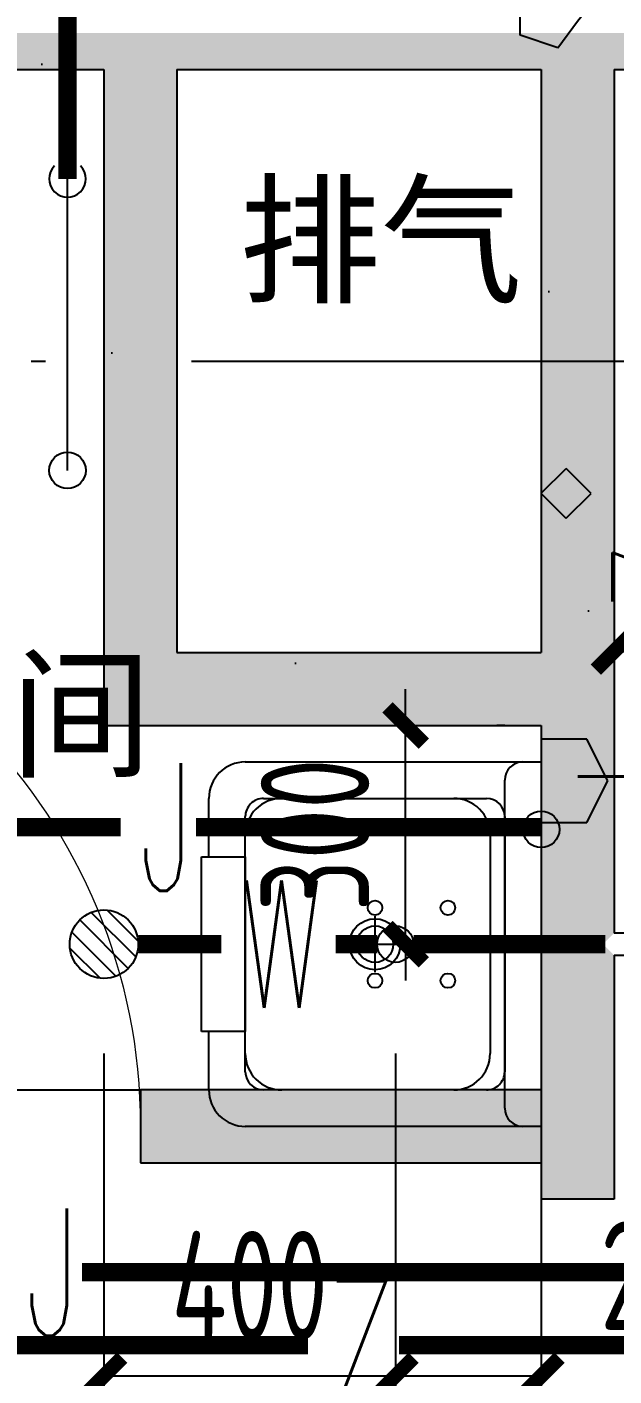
# Model space of a CAD drawing. Extents: x 175123 to 260190, y 15257 to 44959.
# Drawn here: x 184554 to 185360, y 36729 to 38580 of the extents above; entities that cross this region are included whole.
import ezdxf
from ezdxf.enums import TextEntityAlignment as Align
from ezdxf.xclip import XClip

# ---------------------------------------------------------------- set-up
doc = ezdxf.new("R2010")
doc.units = 0
doc.header["$LTSCALE"] = 1000
doc.header["$MEASUREMENT"] = 0
doc.header["$XCLIPFRAME"] = 2
doc.linetypes.add('X-104 13#平面$0$DOTE', pattern=[2.4200000000000004, 2, -0.2, 0.02, -0.2])
for name, color, linetype in [('02-TEXT_标注', 130, 'Continuous'), ('AXIS_TEXT', 7, 'Continuous'), ('DIM_喷淋', 3, 'Continuous'), ('DIM_污水', 3, 'Continuous'), ('EQUIP_地漏', 7, 'Continuous'), ('EQUIP_污水', 7, 'Continuous'), ('PIPE-中水', 122, 'Continuous'), ('PIPE-污水', 2, 'Continuous'), ('PIPE-给水', 3, 'Continuous'), ('PUB_WALL', 9, 'Continuous'), ('TEXT_中水', 7, 'Continuous'), ('TEXT_污水', 7, 'Continuous'), ('TEXT_给水', 7, 'Continuous'), ('TWT_DIM', 3, 'Continuous'), ('VPIPE-喷淋', 6, 'Continuous'), ('VPIPE-污水', 2, 'TG_W'), ('VPIPE-给水', 3, 'TG_J'), ('X-104 13#平面$0$A-C_门', 150, 'Continuous'), ('X-104 13#平面$0$A-I_卫-隔断', 214, 'Continuous'), ('X-104 13#平面$0$A_AXIS-轴线', 36, 'X-104 13#平面$0$DOTE'), ('X-104 13#平面$1$05-填充_天正', 26, 'Continuous'), ('X-104 13#平面$1$A_STR-砌块墙', 121, 'Continuous')]:
    doc.layers.add(name, color=color, linetype=linetype)
doc.styles.add('_TCH_DIM_T3', font='ROS1', dxfattribs={"width": 0.8, "bigfont": 'JD'})
doc.styles.add('_TWT_PIPETEXT', font='SIMPLEX', dxfattribs={"width": 0.8, "height": 3.5, "bigfont": 'HZTXT'})
doc.styles.add('COMPLEX', font='COMPLEX')
doc.styles.get("Standard").update_dxf_attribs({"font": 'STXIHEI.TTF'})
doc.styles.add('TG_LINETYPE', font='SIMPLEX', dxfattribs={"width": 0.8, "height": 3, "bigfont": 'HZTXT'})
doc.styles.add('图签信息$0$华文细黑', font='STXIHEI.TTF', dxfattribs={"height": 10})
doc.linetypes.add('TG_J', pattern='A,2,-0.3,["J",TG_LINETYPE,S=0.1,R=0,X=-0.23,Y=-0.15],0', length=2.3)
doc.linetypes.add('TG_W', pattern='A,2,-0.3,["W",TG_LINETYPE,S=0.1,R=0,X=-0.28,Y=-0.15],0', length=2.3)
doc.dimstyles.new('_TWT_ARCH&&50', dxfattribs={"dimtxt": 148.75, "dimasz": 50, "dimexe": 125, "dimexo": 150, "dimgap": 50, "dimtad": 1, "dimdec": 0, "dimzin": 0, "dimdsep": 46, "dimtxsty": '_TCH_DIM_T3', "dimblk": 'ARCHTICK', "dimcen": 0.09, "dimclrt": 7, "dimazin": 2, "dimtfac": 1, "dimtdec": 0, "dimtix": 1, "dimtmove": 2, "dimatfit": 3, "dimfxl": 0, "dimtolj": 1, "dimtzin": 0, "dimarcsym": 0})
pattern_1 = [(0, (354, -366), (600, 1200), [0, -1200]), (0, (-348, -528), (600, 1200), [0, -1200]), (0, (42, -540), (600, 1200), [0, -1200]), (0, (468, -186), (600, 1200), [0, -1200]), (0, (-30, -600), (600, 1200), [0, -1200]), (0, (588, 570), (600, 1200), [0, -1200]), (0, (222, 474), (600, 1200), [0, -1200]), (0, (413.9999999999999, 324), (600, 1200), [0, -1200]), (0, (-564, 300), (600, 1200), [0, -1200]), (0, (24, 246), (600, 1200), [0, -1200]), (0, (-204, -60), (600, 1200), [0, -1200]), (0, (-192, -509.9999999999999), (600, 1200), [0, -1200]), (0, (258, -558), (600, 1200), [0, -1200]), (0, (588, -30), (600, 1200), [0, -1200]), (0, (-534, -216), (600, 1200), [0, -1200]), (0, (-432, -12), (600, 1200), [0, -1200]), (0, (36, -96), (600, 1200), [0, -1200]), (0, (-132, -270), (600, 1200), [0, -1200]), (0, (-228, 126), (600, 1200), [0, -1200]), (0, (-78, 576), (600, 1200), [0, -1200]), (0, (-486.0000000000001, -468), (600, 1200), [0, -1200]), (0, (174, 330), (600, 1200), [0, -1200]), (0, (-384, 348), (600, 1200), [0, -1200]), (0, (-480, 504), (600, 1200), [0, -1200]), (130.601294, (514.285716, 194.285712), (-2999.999966861969, 3600.000015739533), [52.683108, -22074.222]), (18.4349488, (428.571432, 217.142856), (2999.999988936139, 1199.999991146445), [54.21048, -7535.2558]), (90, (428.571432, 165.714288), (600.0000000000001, 1200), [51.428568, -2348.5713]), (161.565051, (480, 148.571424), (-3000.000015105215, 1199.999910544823), [54.21048, -7535.2558]), (53.1301023, (480, 148.571424), (600.0000011342403, 1199.99999943288), [57.14286, -5942.856999999999]), (135, (525.714288, -462.85704), (-600.0000725322863, 1199.999918790402), [48.48732, -3345.6252]), (45, (457.142856, -462.85704), (599.9999961647541, 1199.999995157935), [48.48732, -3345.6252]), (135, (491.428572, -497.1428400000001), (-600.0000725322863, 1199.999918790402), [48.48732, -3345.6252]), (45, (491.428572, -497.1428400000001), (599.9999961647541, 1199.999995157935), [48.48732, -3345.6252]), (116.565051, (-51.42852, 342.857148), (-0.0001043859734650709, 2399.999934707041), [63.887652, -1277.753]), (180, (-79.99991999999999, 399.999996), (-599.9999999999998, 1200), [68.571432, -1131.4285]), (63.43494880000001, (-177.1428, 342.857148), (5.432290706153253e-06, 2399.999988372672), [63.887652, -1277.753]), (116.565051, (-148.5714, 285.714288), (-0.0001043859734650709, 2399.999934707041), [63.887652, -1277.753]), (0, (-148.5714, 285.714288), (600, 1200), [68.571432, -1131.4285]), (63.43494880000001, (-79.99991999999999, 285.714288), (5.432290706153253e-06, 2399.999988372672), [63.887652, -1277.753]), (107.102728, (399.999996, -62.85708000000001), (-1799.999931184909, 6000.000009680287), [77.72269200000001, -32565.805]), (143.972626, (377.142852, 11.428572), (-11399.99985547618, 8399.999990492668), [77.72269200000001, -16244.04]), (180, (314.285712, 57.14286), (-599.9999999999998, 1200), [74.285712, -1125.7142]), (36.02737329999999, (177.14286, 11.428572), (11399.99991575318, 8399.99990944439), [77.72269200000001, -16244.04]), (71.5650511, (154.285716, -57.14279999999999), (1800.000009240657, 5999.99998966958), [72.280632, -7517.185600000001]), (107.102728, (177.14286, -131.42856), (-1799.999931184909, 6000.000009680287), [77.72269200000001, -32565.805]), (143.972626, (240, -177.1428), (-11399.99985547618, 8399.999990492668), [77.72269200000001, -16244.04]), (0, (240, -177.1428), (600, 1200), [74.285712, -1125.7142]), (36.02737329999999, (314.285712, -177.1428), (11399.99991575318, 8399.99990944439), [77.72269200000001, -16244.04]), (71.5650511, (377.142852, -131.42856), (1800.000009240657, 5999.99998966958), [72.280632, -7517.185600000001]), (150.255118, (411.428568, 497.142852), (-1800.000004260273, 1199.999985130039), [46.07004, -9628.639200000001]), (90, (371.428572, 474.28572), (600.0000000000001, 1200), [45.714288, -2354.2855]), (29.7448813, (371.428572, 474.28572), (1800.000001060037, 1199.999994395642), [46.07004, -9628.639200000001]), (116.565051, (131.428572, -354.28572), (-0.0001043859734650709, 2399.999934707041), [63.887652, -1277.753]), (168.690067, (102.857148, -297.1428), (-5400.000004006199, 1199.999969888218), [58.274508, -12179.371]), (41.18592510000001, (0, -325.7142), (14999.99990911732, 13199.99988457684), [60.743688, -25451.604]), (90, (0, -382.85712), (600.0000000000001, 1200), [57.14286, -2342.857]), (138.814074, (45.714288, -422.85708), (-14999.99973338043, 13200.0000840726), [60.743688, -25451.604]), (16.6992442, (45.714288, -422.85708), (19799.99985103278, 5999.99993715613), [59.6589, -24997.075]), (60.9453959, (102.857148, -405.71424), (599.9999984077513, 1199.99998938541), [58.83217200000001, -24650.679]), (109.983106, (-371.42856, 148.571424), (-3000.000011299861, 8399.999977770043), [66.88400399999998, -28024.39499999999]), (155.556045, (-394.28568, 211.428576), (-7800.000029732115, 3599.999925205931), [69.045972, -28930.263]), (24.4439547, (-519.99996, 211.428576), (7800.000003890955, 3599.999982684802), [69.045972, -28930.263]), (70.01689340000001, (-542.85708, 148.571424), (3000.000009044286, 8399.999979161448), [66.88400399999999, -28024.395]), (109.983106, (-519.99996, 85.71428399999999), (-3000.000011299861, 8399.999977770043), [66.88400399999998, -28024.39499999999]), (160.016893, (-457.14276, 62.85714), (-3000.000001763259, 1199.999945333349), [66.88400399999999, -13978.755]), (19.9831065, (-457.14276, 62.85714), (2999.999983528817, 1199.999998096056), [66.88400399999999, -13978.755]), (70.01689340000001, (-394.28568, 85.71428399999999), (3000.000009044286, 8399.999979161448), [66.88400399999999, -28024.395]), (122.005383, (74.285712, 39.999996), (-600.0000805229399, 1199.999938741572), [53.908464, -11266.868]), (18.4349488, (-5.71428, 68.571432), (2999.999988936139, 1199.999991146445), [54.21048, -7535.2558]), (90, (-5.71428, 17.142852), (600.0000000000001, 1200), [51.428568, -2348.5713]), (161.565051, (45.714288, 0), (-3000.000015105215, 1199.999910544823), [54.21048, -7535.2558]), (54.46232220000002, (45.714288, 0), (4199.999993914518, 5999.999991012131), [49.15614, -20596.423]), (116.565051, (-274.28568, -251.42856), (-0.0001043859734650709, 2399.999934707041), [63.887652, -1277.753]), (180, (-302.85708, -194.28564), (-599.9999999999998, 1200), [62.85714, -1137.1428]), (59.0362434, (-399.99996, -251.42856), (600.000001953063, 1199.999994175555), [66.63945599999998, -13927.644]), (120.963756, (-365.71428, -308.57136), (-600.0000819959288, 1199.999944893199), [66.639456, -13927.644]), (0, (-365.71428, -308.57136), (600, 1200), [62.85714, -1137.1428]), (63.43494880000001, (-302.85708, -308.57136), (5.432290706153253e-06, 2399.999988372672), [63.887652, -1277.753])]

# ---------------------------------------------------------------- blocks, each defined once
blk = doc.blocks.new('X-104 13#平面')
at = {"layer": 'PUB_WALL'}
for points in [[(48800.00000000652, 14799.99999999969), (49600.00000000644, 14799.99999999976), (49650.00000000657, 14849.99999999976), (48800.00000000652, 14849.99999999969)], [(49600.00000000644, 14799.99999999976), (49600.00000000644, 13899.99999999982), (49650.00000000656, 13949.99999999981), (49650.00000000657, 14849.99999999976)], [(49700.00000000657, 14799.99999999962), (49700.00000000656, 13999.99999999963), (49650.00000000656, 13949.99999999981), (49650.00000000657, 14849.99999999962)], [(49700.00000000657, 14799.99999999962), (50200.00000000661, 14799.99999999962), (50250.00000000661, 14849.99999999962), (49650.00000000657, 14849.99999999962)], [(50200.00000000661, 14799.99999999962), (50200.0000000066, 13999.99999999963), (50250.0000000066, 13949.99999999982), (50250.00000000661, 14849.99999999962)], [(50300.00000000648, 14799.99999999969), (50300.00000000654, 13899.99999999971), (50250.00000000654, 13899.99999999971), (50250.00000000661, 14849.99999999969)], [(50300.00000000648, 14799.99999999969), (53300.00000000651, 14799.99999999969), (53350.00000000651, 14849.99999999969), (50250.00000000661, 14849.99999999969)], [(49700.00000000656, 13999.99999999963), (50200.0000000066, 13999.99999999963), (50250.0000000066, 13949.99999999982), (49650.00000000656, 13949.99999999981)], [(49600.00000000644, 13899.99999999982), (50200.00000000628, 13899.99999999982), (50250.00000000667, 13949.99999999982), (49650.00000000656, 13949.99999999981)], [(50200.00000000628, 13899.99999999982), (50200.00000000654, 13614.99999999962), (50250.00000000654, 13614.99999999962), (50250.00000000667, 13949.99999999982)], [(50300.00000000654, 13899.99999999971), (50300.00000000666, 13614.99999999973), (50250.00000000667, 13564.9999999996), (50250.00000000654, 13899.99999999971)], [(50300.00000000644, 13584.9999999996), (50300.00000000654, 13299.9999999996), (50250.00000000654, 13299.9999999996), (50250.00000000645, 13634.99999999973)], [(50200.00000000654, 13614.99999999962), (50200.00000000682, 13399.99999999956), (50250.00000000645, 13349.99999999962), (50250.00000000654, 13614.99999999962)], [(50200.00000000682, 13399.99999999956), (49650.00000000656, 13399.99999999954), (49700.00000000683, 13349.99999999955), (50250.00000000645, 13349.99999999962)], [(49650.00000000656, 13399.99999999954), (49650.00000000656, 13299.99999999961), (49700.00000000682, 13349.99999999958), (49700.00000000683, 13349.99999999955)], [(49650.00000000656, 13299.99999999961), (50200.0000000069, 13299.99999999962), (50250.00000000701, 13349.99999999962), (49700.00000000682, 13349.99999999958)], [(50200.0000000069, 13299.99999999962), (50200.00000000654, 13249.9999999997), (50250.00000000654, 13249.9999999997), (50250.00000000701, 13349.99999999962)], [(50300.00000000654, 13249.9999999997), (50200.00000000654, 13249.9999999997), (50200.00000000654, 13299.9999999997), (50300.00000000654, 13299.9999999997)], [(50300.00000000654, 13299.9999999996), (50300.00000000654, 13249.9999999997), (50250.00000000654, 13249.9999999997), (50250.00000000654, 13299.9999999996)]]:
    blk.add_hatch(color=0, dxfattribs=at).paths.add_polyline_path(points)
at = {"layer": 'X-104 13#平面$1$05-填充_天正'}
h = blk.add_hatch(dxfattribs=at)
h.set_pattern_fill('加气混凝土', color=0, scale=100, style=0)
h.set_pattern_definition(pattern_1)
h.paths.add_polyline_path([(48800.00000000652, 14999.99999999969), (48800.00000000652, 14799.99999999969), (49600.00000000644, 14799.99999999976), (49650.00000000657, 14849.99999999976), (49650.00000000654, 14999.99999999969)])
h = blk.add_hatch(dxfattribs=at)
h.set_pattern_fill('加气混凝土', color=0, scale=100, style=0)
h.set_pattern_definition(pattern_1)
h.paths.add_polyline_path([(49650.00000000654, 14999.99999999969), (49650.00000000657, 14849.99999999962), (49700.00000000657, 14799.99999999962), (50200.00000000661, 14799.99999999962), (50250.00000000661, 14849.99999999962), (50250.00000000645, 14949.99999999962), (50200.00000000644, 14999.99999999962)])
h = blk.add_hatch(dxfattribs=at)
h.set_pattern_fill('加气混凝土', color=0, scale=100, style=0)
h.set_pattern_definition(pattern_1)
h.paths.add_polyline_path([(50250.00000000645, 14949.99999999972), (50250.00000000661, 14849.99999999969), (50300.00000000648, 14799.99999999969), (53300.00000000651, 14799.99999999969), (53350.00000000651, 14849.99999999969), (53366.66666667321, 14899.99999999969), (53350.00000000649, 14949.99999999972), (53300.00000000657, 14999.99999999969), (50300.00000000657, 14999.99999999969)])
h = blk.add_hatch(dxfattribs=at)
h.set_pattern_fill('加气混凝土', color=0, scale=100, style=0)
h.set_pattern_definition(pattern_1)
h.paths.add_polyline_path([(49650.00000000657, 14849.99999999962), (49650.00000000657, 14849.99999999976), (49600.00000000644, 14799.99999999976), (49600.00000000644, 13899.99999999982), (49700.00000000656, 13999.99999999963), (49700.00000000657, 14799.99999999962)])
h = blk.add_hatch(dxfattribs=at)
h.set_pattern_fill('加气混凝土', color=0, scale=100, style=0)
h.set_pattern_definition(pattern_1)
h.paths.add_polyline_path([(50250.00000000661, 14849.99999999969), (50250.00000000661, 14849.99999999962), (50200.00000000661, 14799.99999999962), (50200.0000000066, 13999.99999999963), (50250.0000000066, 13949.99999999982), (50233.3333333398, 13933.33333333305), (50250.00000000654, 13899.99999999971), (50300.00000000654, 13899.99999999971), (50300.00000000648, 14799.99999999969)])
h = blk.add_hatch(dxfattribs=at)
h.set_pattern_fill('加气混凝土', color=0, scale=100, style=0)
h.set_pattern_definition(pattern_1)
h.paths.add_polyline_path([(49700.00000000656, 13999.99999999963), (49600.00000000644, 13899.99999999982), (50200.00000000628, 13899.99999999982), (50250.0000000066, 13949.99999999982), (50200.0000000066, 13999.99999999963)])
h = blk.add_hatch(dxfattribs=at)
h.set_pattern_fill('加气混凝土', color=0, scale=100, style=0)
h.set_pattern_definition(pattern_1)
h.paths.add_polyline_path([(50233.3333333398, 13933.33333333305), (50200.00000000628, 13899.99999999982), (50200.00000000654, 13614.99999999962), (50250.00000000654, 13614.99999999962), (50266.66666667321, 13604.99999999965), (50250.00000000667, 13564.9999999996), (50300.00000000666, 13614.99999999973), (50300.00000000654, 13899.99999999971), (50250.00000000654, 13899.99999999971)])
h = blk.add_hatch(dxfattribs=at)
h.set_pattern_fill('加气混凝土', color=0, scale=100, style=0)
h.set_pattern_definition(pattern_1)
h.paths.add_polyline_path([(50266.66666667321, 13604.99999999965), (50250.00000000654, 13614.99999999962), (50200.00000000654, 13614.99999999962), (50200.00000000682, 13399.99999999956), (50250.00000000645, 13349.99999999962), (50233.33333334009, 13333.33333333292), (50250.00000000654, 13299.9999999996), (50300.00000000654, 13299.9999999996), (50300.00000000644, 13584.9999999996), (50250.00000000645, 13634.99999999973)])
h = blk.add_hatch(dxfattribs=at)
h.set_pattern_fill('加气混凝土', color=0, scale=100, style=0)
h.set_pattern_definition(pattern_1)
h.paths.add_polyline_path([(50250.00000000645, 13349.99999999962), (50200.00000000682, 13399.99999999956), (49650.00000000656, 13399.99999999954), (49650.00000000656, 13299.99999999961), (50200.0000000069, 13299.99999999962)])
h = blk.add_hatch(dxfattribs=at)
h.set_pattern_fill('加气混凝土', color=0, scale=100, style=0)
h.set_pattern_definition(pattern_1)
h.paths.add_polyline_path([(50233.33333334009, 13333.33333333292), (50200.0000000069, 13299.99999999962), (50200.00000000654, 13249.9999999997), (50300.00000000654, 13249.9999999997), (50300.00000000654, 13299.9999999996), (50250.00000000654, 13299.9999999996)])
at = {"color": 0}
for p, q in [((49794.00000000629, 13850.00000055264), (50200.0000000063, 13849.99999999978)), ((49794.00000000629, 13850.00000055264), (50200.0000000063, 13849.99999999978)), ((50175.00000000629, 13850.00000003384), (50200.0000000063, 13849.99999999978)), ((50200.0000000063, 13849.99999999978), (50199.99999925034, 13349.99999999979)), ((50200.0000000063, 13849.99999999978), (50199.99999925034, 13349.99999999979)), ((50200.0000000063, 13849.99999999978), (50199.99999925034, 13349.99999999979)), ((50149.99999928439, 13375.00000006789), (50149.99999997225, 13825.00000006787)), ((49743.99999982927, 13720.00000062076), (49743.99999993821, 13800.00000062073)), ((49743.99999982927, 13720.00000062076), (49743.99999993821, 13800.00000062073)), ((49818.99999993821, 13800.00000051862), (50124.99999993822, 13800.00000010191)), ((49843.99999993821, 13800.00000048456), (50079.9999999382, 13800.00000016321)), ((49793.99999935248, 13425.00000055265), (49793.99999990417, 13775.00000055266)), ((50149.99999990418, 13775.00000006785), (50149.99999935248, 13425.00000006788)), ((49793.99999938652, 13450.00000055265), (49793.99999987012, 13750.00000055265)), ((50129.99999987012, 13750.00000009512), (50129.99999938651, 13450.00000009511)), ((49733.99999982927, 13720.00000063437), (49743.99999982927, 13720.00000062076)), ((49733.99999942735, 13480.00000063436), (49733.99999982927, 13720.00000063437)), ((49733.99999982927, 13720.00000063437), (49793.99999982928, 13720.00000055267)), ((49733.99999942735, 13480.00000063436), (49733.99999982927, 13720.00000063437)), ((49793.99999982928, 13720.00000055267), (49793.99999942737, 13480.00000055266)), ((49971.9999995759, 13561.50000031028), (49971.99999968075, 13638.50000031028)), ((49933.49999962831, 13600.0000003627), (50010.49999962831, 13600.00000025786)), ((49743.99999942736, 13480.00000062074), (49733.99999942735, 13480.00000063436)), ((49793.99999942737, 13480.00000055266), (49733.99999942735, 13480.00000063436)), ((49743.99999931842, 13400.00000062075), (49743.99999942736, 13480.00000062074)), ((49743.99999931842, 13400.00000062075), (49743.99999942736, 13480.00000062074)), ((50124.99999931843, 13400.00000010192), (49818.99999931842, 13400.0000005186)), ((50079.99999931843, 13400.0000001632), (49843.99999931844, 13400.00000048456)), ((50199.99999925034, 13349.99999999979), (49793.99999925034, 13350.00000055266)), ((50199.99999925034, 13349.99999999979), (49793.99999925034, 13350.00000055266)), ((50199.99999925034, 13349.99999999979), (50174.99999925034, 13350.00000003384))]:
    blk.add_line(p, q, dxfattribs=at)
for centre, radius in [((49971.9999996964, 13650.00000031029), 10), ((50071.9999996964, 13650.00000017412), 10), ((49971.99999962831, 13600.00000031028), 35), ((49971.99999962831, 13600.00000031028), 25), ((49971.99999956023, 13550.00000031029), 10), ((50071.99999956024, 13550.00000017411), 10)]:
    blk.add_circle(centre, radius, dxfattribs=at)
for centre, radius, start, end in [((49793.99999993821, 13800.00000055263), 50.00000000000728, 89.99999992199311, 179.9999999219702), ((49793.99999993821, 13800.00000055264), 50, 89.99999992198478, 179.9999999219806), ((50174.99999997226, 13825.00000003383), 25.00000000000728, 89.99999992199311, 179.9999999219848), ((49843.99999987012, 13750.00000048456), 50, 89.99999992197642, 179.9999999219764), ((49818.99999990417, 13775.00000051862), 25, 89.99999992197642, 179.9999999219889), ((50079.99999987012, 13750.0000001632), 50.00000000000182, 359.9999999219868, 89.99999992199311), ((50124.99999990417, 13775.0000001019), 25.00000000000909, 359.9999999219639, 89.99999992195976), ((49843.99999938653, 13450.00000048456), 50.00000000000364, 179.9999999219806, 269.9999999219764), ((50079.99999938651, 13450.00000016319), 50, 269.9999999219847, 359.9999999219806), ((49818.99999935248, 13425.0000005186), 25, 179.9999999219598, 269.9999999219598), ((50124.99999935248, 13425.00000010192), 25, 269.9999999219764, 359.9999999219847), ((49793.99999931842, 13400.00000055265), 49.99999999999272, 179.9999999219681, 269.9999999219931), ((49793.99999931842, 13400.00000055266), 50.00000000000364, 179.9999999219806, 269.9999999219847), ((50174.99999928439, 13375.00000003384), 25, 179.9999999219598, 269.9999999219598)]:
    blk.add_arc(centre, radius, start, end, dxfattribs=at)
at = {"color": 0, "lineweight": 13, "extrusion": (0, 0, -1)}
blk.add_ellipse((48870.00000000666, 13349.9999999996), major_axis=(-551.5432893255077, 551.5432893255075), ratio=0.9999999999999988, start_param=0.8110419995375664, end_param=2.356194490192344, dxfattribs=at)
at = {"layer": 'X-104 13#平面$0$A-C_门', "color": 0}
blk.add_line((48850.00000000666, 13399.9999999996), (49650.00000000666, 13399.9999999996), dxfattribs=at)
at = {"layer": 'X-104 13#平面$0$A-I_卫-隔断', "color": 0}
for p, q in [((50450.00000000596, 13614.99999999984), (50300.00000000666, 13614.99999999973)), ((50300.00000000644, 13584.9999999996), (50450.00000000596, 13584.99999999953))]:
    blk.add_line(p, q, dxfattribs=at)
at = {"layer": 'X-104 13#平面$0$A_AXIS-轴线', "color": 0, "linetype": 'X-104 13#平面$0$DOTE'}
blk.add_line((39500, 14400.00000000007), (60408.42140219617, 14400.00000000009), dxfattribs=at)
at = {"layer": 'X-104 13#平面$1$A_STR-砌块墙', "color": 0}
for p, q in [((48800.00000000652, 14799.99999999969), (49600.00000000644, 14799.99999999976)), ((49600.00000000644, 14799.99999999976), (49600.00000000644, 13899.99999999982)), ((49700.00000000657, 14799.99999999962), (49700.00000000656, 13999.99999999963)), ((49700.00000000657, 14799.99999999962), (50200.00000000661, 14799.99999999962)), ((50200.00000000661, 14799.99999999962), (50200.0000000066, 13999.99999999963)), ((50300.00000000648, 14799.99999999969), (50300.00000000654, 13899.99999999971)), ((50300.00000000648, 14799.99999999969), (53300.00000000651, 14799.99999999969)), ((49700.00000000656, 13999.99999999963), (50200.0000000066, 13999.99999999963)), ((49600.00000000644, 13899.99999999982), (50200.00000000628, 13899.99999999982)), ((50200.00000000628, 13899.99999999982), (50200.00000000654, 13614.99999999962)), ((50300.00000000654, 13899.99999999971), (50300.00000000666, 13614.99999999973)), ((50200.00000000654, 13614.99999999962), (50200.00000000682, 13399.99999999956)), ((50300.00000000644, 13584.9999999996), (50300.00000000654, 13299.9999999996)), ((50200.00000000682, 13399.99999999956), (49650.00000000656, 13399.99999999954)), ((49650.00000000656, 13399.99999999954), (49650.00000000656, 13299.99999999961)), ((49650.00000000656, 13299.99999999961), (50200.0000000069, 13299.99999999962)), ((50200.0000000069, 13299.99999999962), (50200.00000000654, 13249.9999999997)), ((50300.00000000654, 13299.9999999996), (50300.00000000654, 13249.9999999997)), ((50300.00000000654, 13249.9999999997), (50200.00000000654, 13249.9999999997))]:
    blk.add_line(p, q, dxfattribs=at)
at = {"color": 0, "style": '图签信息$0$华文细黑'}
for p in [(72170.31718589018, 105564.7669967284), (72170.31718589018, 43164.7669967284), (72170.31718589018, -19235.2330032716)]:
    blk.add_attdef('200X', text='', height=100, dxfattribs=at).set_placement(p, align=Align.BOTTOM_RIGHT)
at = {"layer": 'AXIS_TEXT', "color": 0, "style": 'COMPLEX'}
for height, width, p, p2 in [(448, 1.041666666666667, (-399.9999999999992, 156296.2506267914), (7.958078640513122e-13, 156296.2506267914)), (448, 1.041666666666667, (7800, 156296.2506267914), (8200, 156296.2506267914)), (448, 1.041666666666667, (12300, 156296.2506267914), (12700, 156296.2506267914)), (448, 1.041666666666667, (21300, 156296.2506267914), (21700, 156296.2506267914)), (448, 1.041666666666667, (30300, 156296.2506267914), (30700, 156296.2506267914)), (448, 1.041666666666667, (39300, 156296.2506267914), (39700, 156296.2506267914)), (448, 1.041666666666667, (48300, 156296.2506267914), (48700, 156296.2506267914)), (448, 1.041666666666667, (57300, 156296.2506267914), (57700, 156296.2506267914)), (448, 1.041666666666667, (-7525.015515749811, 142576), (-7125.015515749811, 142576)), (448, 1.041666666666667, (64743.47067045257, 142576), (65143.47067045257, 142576)), (448, 1.041666666666667, (-7525.015515749811, 139476.0000000001), (-7125.015515749811, 139476.0000000001)), (448, 1.041666666666667, (64743.47067045257, 138976.0000000001), (65143.47067045257, 138976.0000000001)), (448, 1.041666666666667, (-7525.015515749812, 133576), (-7125.015515749812, 133576)), (448, 1.041666666666667, (64743.47067045257, 133576), (65143.47067045257, 133576)), (448, 1.041666666666667, (-7525.015515749812, 124576), (-7125.015515749812, 124576)), (448, 1.041666666666667, (64743.47067045257, 124576), (65143.47067045257, 124576)), (448, 1.041666666666667, (-400.0000000000014, 112775.0139663166), (-1.335820343228988e-12, 112775.0139663166)), (448, 1.041666666666667, (7799.999999999998, 112775.0139663166), (8199.999999999998, 112775.0139663166)), (448, 1.041666666666667, (12300, 112775.0139663166), (12700, 112775.0139663166)), (448, 1.041666666666667, (21300, 112775.0139663166), (21700, 112775.0139663166)), (448, 1.041666666666667, (30300, 112775.0139663166), (30700, 112775.0139663166)), (448, 1.041666666666667, (39300, 112775.0139663166), (39700, 112775.0139663166)), (448, 1.041666666666667, (48300, 112775.0139663166), (48700, 112775.0139663166)), (448, 1.041666666666667, (57300, 112775.0139663166), (57700, 112775.0139663166)), (448, 1.041666666666667, (-399.999999999999, 89896.25062679139), (1.051603248924948e-12, 89896.25062679139)), (448, 1.041666666666667, (7800.000000000002, 89896.25062679139), (8200.000000000002, 89896.25062679139)), (448, 1.041666666666667, (12300, 89896.25062679139), (12700, 89896.25062679139)), (448, 1.041666666666667, (21300, 89896.25062679139), (21700, 89896.25062679139)), (448, 1.041666666666667, (30300, 89896.25062679139), (30700, 89896.25062679139)), (448, 1.041666666666667, (39300, 89896.25062679139), (39700, 89896.25062679139)), (448, 1.041666666666667, (48300, 89896.25062679139), (48700, 89896.25062679139)), (448, 1.041666666666667, (57300, 89896.25062679139), (57700, 89896.25062679139)), (448, 1.041666666666667, (-7525.015515749811, 80176), (-7125.015515749811, 80176)), (448, 1.041666666666667, (64743.47067045257, 80176), (65143.47067045257, 80176)), (448, 1.041666666666667, (-7525.015515749811, 77076.00000000009), (-7125.015515749811, 77076.00000000009)), (448, 1.041666666666667, (64743.47067045257, 76576.00000000009), (65143.47067045257, 76576.00000000009)), (448, 1.041666666666667, (-7525.015515749812, 71176.00000000003), (-7125.015515749812, 71176.00000000003)), (448, 1.041666666666667, (64743.47067045257, 71176.00000000003), (65143.47067045257, 71176.00000000003)), (448, 1.041666666666667, (-7525.015515749812, 62176), (-7125.015515749812, 62176)), (448, 1.041666666666667, (64743.47067045257, 62176), (65143.47067045257, 62176)), (448, 1.041666666666667, (-400.0000000000003, 50375.01396631659), (-3.410605131648481e-13, 50375.01396631659)), (448, 1.041666666666667, (7800, 50375.01396631659), (8200, 50375.01396631659)), (448, 1.041666666666667, (12300, 50375.01396631659), (12700, 50375.01396631659)), (448, 1.041666666666667, (21300, 50375.01396631659), (21700, 50375.01396631659)), (448, 1.041666666666667, (30300, 50375.01396631659), (30700, 50375.01396631659)), (448, 1.041666666666667, (39300, 50375.01396631659), (39700, 50375.01396631659)), (448, 1.041666666666667, (48300, 50375.01396631659), (48700, 50375.01396631659)), (448, 1.041666666666667, (57300, 50375.01396631659), (57700, 50375.01396631659)), (448, 1.041666666666667, (-399.999999999999, 27496.25062679139), (1.051603248924948e-12, 27496.25062679139)), (448, 1.041666666666667, (7800.000000000002, 27496.25062679139), (8200.000000000002, 27496.25062679139)), (448, 1.041666666666667, (12300, 27496.25062679139), (12700, 27496.25062679139)), (448, 1.041666666666667, (21300, 27496.25062679139), (21700, 27496.25062679139)), (448, 1.041666666666667, (30300, 27496.25062679139), (30700, 27496.25062679139)), (448, 1.041666666666667, (39300, 27496.25062679139), (39700, 27496.25062679139)), (448, 1.041666666666667, (48300, 27496.25062679139), (48700, 27496.25062679139)), (448, 1.041666666666667, (57300, 27496.25062679139), (57700, 27496.25062679139)), (448, 1.041666666666667, (-7525.015515749811, 17776), (-7125.015515749811, 17776)), (448, 1.041666666666667, (64743.47067045257, 17776), (65143.47067045257, 17776)), (448, 1.041666666666667, (-7525.015515749811, 14676.00000000009), (-7125.015515749811, 14676.00000000009)), (448, 1.041666666666667, (64743.47067045257, 14176.00000000009), (65143.47067045257, 14176.00000000009)), (448, 1.041666666666667, (-7525.015515749812, 8776.000000000031), (-7125.015515749812, 8776.000000000031)), (448, 1.041666666666667, (64743.47067045257, 8776.00000000003), (65143.47067045257, 8776.00000000003)), (448.0000000000001, 1.041666666666666, (-7525.015515749812, -223.9999999999995), (-7125.015515749812, -223.9999999999995)), (448.0000000000001, 1.041666666666667, (64743.47067045257, -224.000000000001), (65143.47067045257, -224.000000000001)), (448, 1.041666666666667, (-400.0000000000003, -12024.98603368341), (-3.410605131648481e-13, -12024.98603368341)), (448, 1.041666666666667, (7800, -12024.98603368341), (8200, -12024.98603368341)), (448, 1.041666666666667, (12300, -12024.98603368341), (12700, -12024.98603368341)), (448, 1.041666666666667, (21300, -12024.98603368341), (21700, -12024.98603368341)), (448, 1.041666666666667, (30300, -12024.98603368341), (30700, -12024.98603368341)), (448, 1.041666666666667, (39300, -12024.98603368341), (39700, -12024.98603368341)), (448, 1.041666666666667, (48300, -12024.98603368341), (48700, -12024.98603368341)), (448, 1.041666666666667, (57300, -12024.98603368341), (57700, -12024.98603368341))]:
    blk.add_attdef('A', text='', height=height, dxfattribs=dict(at, width=width)).set_placement(p, p2, align=Align.FIT)
blk = doc.blocks.new('$TwtSys$00000147')
blk.add_circle((0, 0, 1e-08), 1)
blk = doc.blocks.new('$TwtSys$00000141')
for p, q in [((-94.19606303561523, 7.672111694559135), (-10.08309029082739, 91.78508443935061)), ((-94.19606303561523, 7.672111694559135), (-10.08309029082739, 91.78508443935061)), ((-87.21916889109707, -35.05448014085778), (35.05448014085778, 87.21916889110071)), ((-87.21916889109707, -35.05448014085778), (35.05448014085778, 87.21916889110071)), ((-66.46803743153214, -66.46803743153941), (66.46803743153214, 66.46803743153214)), ((-66.46803743153214, -66.46803743153578), (66.46803743153214, 66.46803743153214)), ((-32.35611368903483, -87.061266563549), (87.58274635417911, 32.87759347966494)), ((-32.35611368903483, -87.061266563549), (87.58274635417911, 32.87759347966858)), ((11.43110768805855, -92.25951895252001), (92.2594807012465, -11.43114593933933)), ((11.43110768805855, -92.25951895252001), (92.2594807012465, -11.43114593933933))]:
    blk.add_line(p, q)
blk.add_circle((0, 0), 94)
blk.add_circle((0, 0), 94)
blk = doc.blocks.new('_ArchTick')
at = {"color": 0, "linetype": 'ByBlock', "const_width": 0.4}
blk.add_lwpolyline([(-0.5, -0.5), (0.5, 0.5)], dxfattribs=at)
blk = doc.blocks.new('*D316')
at = {"layer": 'Defpoints', "color": 0}
for p in [(184659.8480037503, 37321.2047597428), (185059.8480037503, 37321.2047597428), (185059.8480037503, 36728.88240577184)]:
    blk.add_point(p, dxfattribs=at)
at = {"layer": 'TWT_DIM', "color": 0, "lineweight": -2}
for p, q in [((184659.8480037503, 37171.2047597428), (184659.8480037503, 36603.88240577184)), ((185059.8480037503, 37171.2047597428), (185059.8480037503, 36603.88240577184)), ((184659.8480037503, 36728.88240577184), (185059.8480037503, 36728.88240577184))]:
    blk.add_line(p, q, dxfattribs=at)
at = {"layer": 'TWT_DIM', "color": 0, "lineweight": -2, "xscale": 50, "yscale": 50, "zscale": 50, "rotation": 180}
blk.add_blockref('_ArchTick', (184659.8480037503, 36728.88240577184), dxfattribs=at)
at = {"layer": 'TWT_DIM', "color": 0, "lineweight": -2, "xscale": 50, "yscale": 50, "zscale": 50}
blk.add_blockref('_ArchTick', (185059.8480037503, 36728.88240577184), dxfattribs=at)
at = {"layer": 'TWT_DIM', "color": 7, "insert": (184859.8480037503, 36853.25740577184), "char_height": 148.75, "attachment_point": 5, "style": '_TCH_DIM_T3'}
blk.add_mtext('\\A1;400', dxfattribs=at)
blk = doc.blocks.new('*D317')
at = {"layer": 'Defpoints', "color": 0}
for p in [(185059.8480037503, 37321.2047597428), (185259.8480041287, 37321.2047597428), (185259.8480041287, 36728.88240577184)]:
    blk.add_point(p, dxfattribs=at)
at = {"layer": 'TWT_DIM', "color": 0, "lineweight": -2}
for p, q in [((185059.8480037503, 37171.2047597428), (185059.8480037503, 36603.88240577184)), ((185259.8480041287, 37171.2047597428), (185259.8480041287, 36603.88240577184)), ((185059.8480037503, 36728.88240577184), (185259.8480041287, 36728.88240577184))]:
    blk.add_line(p, q, dxfattribs=at)
at = {"layer": 'TWT_DIM', "color": 0, "lineweight": -2, "xscale": 50, "yscale": 50, "zscale": 50, "rotation": 180}
blk.add_blockref('_ArchTick', (185059.8480037503, 36728.88240577184), dxfattribs=at)
at = {"layer": 'TWT_DIM', "color": 0, "lineweight": -2, "xscale": 50, "yscale": 50, "zscale": 50}
blk.add_blockref('_ArchTick', (185259.8480041287, 36728.88240577184), dxfattribs=at)
at = {"layer": 'TWT_DIM', "color": 7, "insert": (185444.8480041287, 36866.38240577184), "char_height": 148.75, "attachment_point": 5, "style": '_TCH_DIM_T3'}
blk.add_mtext('\\A1;200', dxfattribs=at)
blk = doc.blocks.new('*D328')
at = {"layer": 'Defpoints', "color": 0}
for p in [(185359.8480041285, 38371.62107581727), (185809.8480041285, 38371.62107581727), (185809.8480041285, 37722.68889362653)]:
    blk.add_point(p, dxfattribs=at)
at = {"layer": 'TWT_DIM', "color": 0, "lineweight": -2}
for p, q in [((185359.8480041285, 38221.62107581727), (185359.8480041285, 37597.68889362653)), ((185809.8480041285, 38221.62107581727), (185809.8480041285, 37597.68889362653)), ((185359.8480041285, 37722.68889362653), (185809.8480041285, 37722.68889362653))]:
    blk.add_line(p, q, dxfattribs=at)
at = {"layer": 'TWT_DIM', "color": 0, "lineweight": -2, "xscale": 50, "yscale": 50, "zscale": 50, "rotation": 180}
blk.add_blockref('_ArchTick', (185359.8480041285, 37722.68889362653), dxfattribs=at)
at = {"layer": 'TWT_DIM', "color": 0, "lineweight": -2, "xscale": 50, "yscale": 50, "zscale": 50}
blk.add_blockref('_ArchTick', (185809.8480041285, 37722.68889362653), dxfattribs=at)
at = {"layer": 'TWT_DIM', "color": 7, "insert": (185584.8480041285, 37847.06389362653), "char_height": 148.75, "attachment_point": 5, "style": '_TCH_DIM_T3'}
blk.add_mtext('\\A1;450', dxfattribs=at)
blk = doc.blocks.new('*D339')
at = {"layer": 'Defpoints', "color": 0}
for p in [(185059.8480037503, 37621.20475974272), (185073.8864789277, 37621.20475974272), (185059.8480037503, 37321.2047597428)]:
    blk.add_point(p, dxfattribs=at)
at = {"layer": 'TWT_DIM', "color": 0, "lineweight": -2}
for p, q in [((185073.8864789277, 37621.20475974272), (185073.8864789277, 37671.20475974272)), ((185073.8864789277, 37321.2047597428), (185073.8864789277, 37621.20475974272)), ((185209.8480037503, 37621.20475974272), (185198.8864789277, 37621.20475974272)), ((185073.8864789277, 37321.2047597428), (185073.8864789277, 37271.2047597428)), ((185209.8480037503, 37321.2047597428), (185198.8864789277, 37321.2047597428))]:
    blk.add_line(p, q, dxfattribs=at)
at = {"layer": 'TWT_DIM', "color": 0, "lineweight": -2, "xscale": 50, "yscale": 50, "zscale": 50}
for p, rotation in [((185073.8864789277, 37621.20475974272), 270), ((185073.8864789277, 37321.2047597428), 90)]:
    blk.add_blockref('_ArchTick', p, dxfattribs=dict(at, rotation=rotation))
at = {"layer": 'TWT_DIM', "color": 7, "insert": (184949.5114789277, 37471.20475974279), "char_height": 148.75, "attachment_point": 5, "rotation": 90, "style": '_TCH_DIM_T3'}
blk.add_mtext('\\A1;300', dxfattribs=at)

msp = doc.modelspace()

# ---------------------------------------------------------------- linework, layer by layer
at = {"layer": 'DIM_喷淋'}
msp.add_line((184609.8480041286, 37971.20475974277), (184609.8480041286, 43398.19533533536), dxfattribs=at)
at = {"layer": 'DIM_污水'}
msp.add_line((184609.8480041286, 38371.20475974277), (184609.8480041286, 43652.09320303751), dxfattribs=at)
at = {"layer": 'PIPE-中水', "linetype": 'Continuous', "ltscale": 0.5, "const_width": 25}
for points in [[(184159.8480041286, 36771.20475974272), (184940.0691222227, 36771.20475974272)], [(185064.7357888894, 36771.20475974272), (185416.1133944235, 36771.20475974272)]]:
    msp.add_lwpolyline(points, dxfattribs=at)
at = {"layer": 'PIPE-污水', "linetype": 'Continuous', "ltscale": 0.5, "const_width": 25}
for points in [[(184609.8480041286, 38371.20475974277), (184609.8480041286, 38692.66434329107)], [(184821.0740466334, 37321.2047597428), (184706.8480037503, 37321.2047597428)], [(185034.8480037503, 37321.2047597428), (184977.7407133001, 37321.2047597428)], [(185084.8480037503, 37321.2047597428), (185347.8089048689, 37321.2047597428)]]:
    msp.add_lwpolyline(points, dxfattribs=at)
at = {"layer": 'PIPE-给水', "linetype": 'Continuous', "ltscale": 0.5, "const_width": 25}
for points in [[(184682.773496511, 37481.86036026823), (184328.1378381934, 37481.86036026823)], [(185259.8480041284, 37481.86036026823), (184786.1068298444, 37481.86036026823)], [(184629.8539932011, 36871.20475974272), (185397.8089048689, 36871.20475974272)]]:
    msp.add_lwpolyline(points, dxfattribs=at)
at = {"layer": 'VPIPE-喷淋', "linetype": 'Continuous'}
msp.add_circle((184609.8480041286, 37971.20475974277), 25, dxfattribs=at)
at = {"layer": 'VPIPE-污水', "linetype": 'Continuous'}
msp.add_arc((184609.8480041286, 38371.20475974278), 24.99999999999136, 135, 45, dxfattribs=at)
at = {"layer": 'VPIPE-给水', "linetype": 'Continuous'}
msp.add_circle((185259.8480039884, 37478.70475974241), 25, dxfattribs=at)

# ---------------------------------------------------------------- block references
at = {"color": 251}
ref = msp.add_blockref('X-104 13#平面', (135059.848004122, 23721.20475974301), dxfattribs=at)
XClip(ref).set_block_clipping_path([(47300.000000006556, 8199.999999999825), (54100.00000000717, 18799.999999999825)])
at = {"layer": 'EQUIP_地漏', "xscale": 0.5, "yscale": 0.5, "zscale": 0.5, "rotation": 270}
msp.add_blockref('$TwtSys$00000141', (184659.8480037503, 37321.2047597428), dxfattribs=at)
at = {"layer": 'EQUIP_污水', "xscale": 25, "yscale": 25, "zscale": 25}
msp.add_blockref('$TwtSys$00000147', (185059.8480037503, 37321.2047597428), dxfattribs=at)

# ---------------------------------------------------------------- texts
at = {"layer": '02-TEXT_标注'}
for s, p in [('排气', (184844.9980373781, 38215.8116532301)), ('排气', (184844.9980373781, 38215.8116532301)), ('排气', (184844.9980373781, 38215.8116532301)), ('水暖井、清洁间', (183363.3078512955, 37565.16660766602)), ('水暖井、清洁间', (183363.3078512955, 37565.16660766602)), ('水暖井、清洁间', (183363.3078512955, 37565.16660766602))]:
    msp.add_text(s, height=142.7128820960698, dxfattribs=at).set_placement(p)
at = {"layer": 'TEXT_中水', "style": '_TWT_PIPETEXT', "width": 0.6400000000000001}
msp.add_text('Z', height=175, rotation=90, dxfattribs=at).set_placement((185532.6057901535, 37776.99098385678))
msp.add_text('Z', height=175, dxfattribs=at).set_placement((184965.0691222227, 36683.70475974272))
at = {"layer": 'TEXT_污水', "style": '_TWT_PIPETEXT', "width": 0.6400000000000001}
msp.add_text('W', height=175, dxfattribs=at).set_placement((184846.0740466334, 37233.7047597428))
at = {"layer": 'TEXT_给水', "style": '_TWT_PIPETEXT', "width": 0.6400000000000001}
for p in [(184707.773496511, 37394.36036026823), (184551.5206598678, 36783.70475974272)]:
    msp.add_text('J', height=175, dxfattribs=at).set_placement(p)
msp.add_text('J', height=175, rotation=90, dxfattribs=at).set_placement((185485.3089048689, 37493.68733739288))

# ---------------------------------------------------------------- dimensions: what is measured, and where the dimension line sits
at = {"layer": 'TWT_DIM'}
for p1, p2, distance, text, picture, middle in [((185359.8480041285, 38371.62107581727), (185809.8480041285, 38371.62107581727), -648.9321821907361, '450', '*D328', (185584.8480041285, 37847.06389362653)), ((185059.8480037503, 37321.2047597428), (185059.8480037503, 37621.20475974272), -14.038475177425427, '300', '*D339', (184949.5114789277, 37471.20475974279)), ((184659.8480037503, 37321.2047597428), (185059.8480037503, 37321.2047597428), -592.3223539709652, '400', '*D316', (184859.8480037503, 36853.25740577184))]:
    dim = msp.add_aligned_dim(p1=p1, p2=p2, distance=distance, text=text, dimstyle='_TWT_ARCH&&50', dxfattribs=at)
    dim.commit()
    dim.dimension.update_dxf_attribs({"geometry": picture, "text_midpoint": middle})
dim = msp.add_linear_dim(base=(185259.8480041287, 36728.88240577184), p1=(185059.8480037503, 37321.2047597428), p2=(185259.8480041287, 37321.2047597428), angle=0, text='200', dimstyle='_TWT_ARCH&&50', dxfattribs=at)
dim.commit()
dim.dimension.update_dxf_attribs({"geometry": '*D317', "text_midpoint": (185444.8480041287, 36866.38240577184), "dimtype": 161})

doc.saveas('drawing.dxf')
